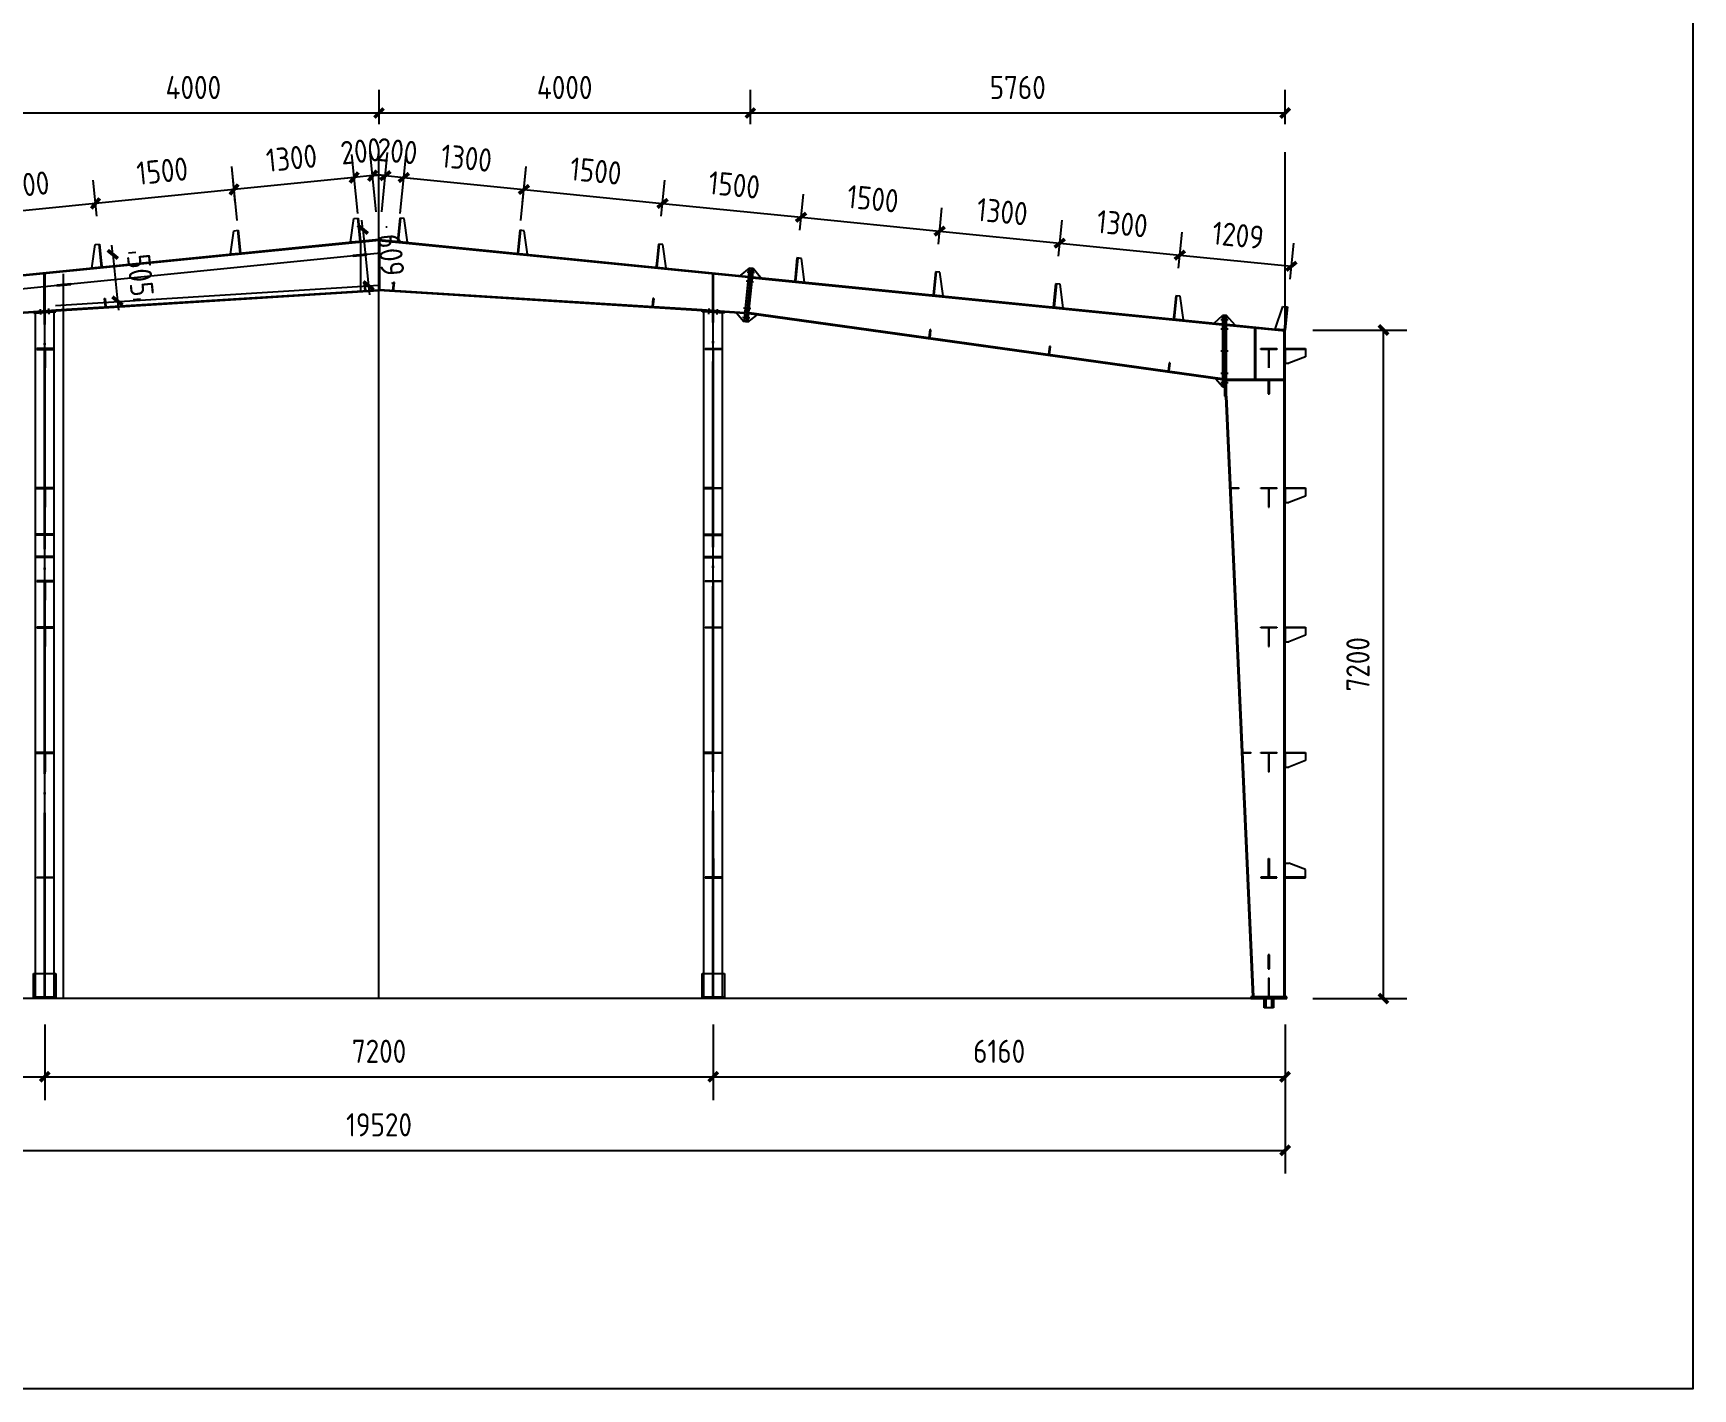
# Model space of a CAD drawing. Extents: x 810015 to 1451442, y -271755 to 145013.
# Drawn here: x 1107653 to 1125530, y -157116 to -142515 of the extents above; entities that cross this region are included whole.
import ezdxf

# ---------------------------------------------------------------- set-up
doc = ezdxf.new("R2010")
doc.units = 0
doc.header["$LTSCALE"] = 1000
doc.header["$MEASUREMENT"] = 0
doc.linetypes.add('DOTE', pattern=[2.42, 2, -0.2, 0.02, -0.2])
doc.layers.add('DOTE', color=1, linetype='Continuous')
doc.styles.get("Standard").update_dxf_attribs({"font": 'gbenor.shx', "bigfont": 'gbcbig.shx'})
doc.dimstyles.get("Standard").update_dxf_attribs({"dimscale": 100, "dimtxt": 2.5, "dimasz": 1, "dimexe": 2.5, "dimexo": 3, "dimgap": 1.5, "dimtad": 1, "dimdec": 0, "dimzin": 0, "dimdsep": 46, "dimtxsty": 'Standard', "dimblk": 'ARCHTICK', "dimcen": 0.09, "dimadec": 0, "dimazin": 0, "dimtfac": 1, "dimtdec": 0, "dimtix": 1, "dimtmove": 2, "dimatfit": 3, "dimfxl": 1, "dimtolj": 1, "dimtzin": 0, "dimarcsym": 0})

# ---------------------------------------------------------------- blocks, each defined once
blk = doc.blocks.new('_ArchTick')
at = {"color": 0, "linetype": 'ByBlock', "const_width": 0.4}
blk.add_lwpolyline([(-0.5, -0.5), (0.5, 0.5)], dxfattribs=at)
blk = doc.blocks.new('*D112')
at = {"color": 0, "lineweight": -2}
for p, q in [((1107378, -143496), (1107378, -143124)), ((1111378, -143496), (1111378, -143124)), ((1107378, -143374), (1111378, -143374))]:
    blk.add_line(p, q, dxfattribs=at)
at = {"layer": 'Defpoints', "color": 0}
for p in [(1111378, -143374), (1107378, -143796), (1111378, -143796)]:
    blk.add_point(p, dxfattribs=at)
at = {"color": 0, "lineweight": -2, "xscale": 100, "yscale": 100, "zscale": 100, "rotation": 180}
blk.add_blockref('_ArchTick', (1107378, -143374), dxfattribs=at)
at = {"color": 0, "lineweight": -2, "xscale": 100, "yscale": 100, "zscale": 100}
blk.add_blockref('_ArchTick', (1111378, -143374), dxfattribs=at)
at = {"color": 0, "insert": (1109378, -143099), "char_height": 250, "attachment_point": 5}
blk.add_mtext('\\A1;4000', dxfattribs=at)
blk = doc.blocks.new('*D113')
at = {"color": 0, "lineweight": -2}
for p, q in [((1111378, -143496), (1111378, -143124)), ((1115378, -143496), (1115378, -143124)), ((1111378, -143374), (1115378, -143374))]:
    blk.add_line(p, q, dxfattribs=at)
at = {"layer": 'Defpoints', "color": 0}
for p in [(1115378, -143374), (1111378, -143796), (1115378, -143796)]:
    blk.add_point(p, dxfattribs=at)
at = {"color": 0, "lineweight": -2, "xscale": 100, "yscale": 100, "zscale": 100, "rotation": 180}
blk.add_blockref('_ArchTick', (1111378, -143374), dxfattribs=at)
at = {"color": 0, "lineweight": -2, "xscale": 100, "yscale": 100, "zscale": 100}
blk.add_blockref('_ArchTick', (1115378, -143374), dxfattribs=at)
at = {"color": 0, "insert": (1113378, -143099), "char_height": 250, "attachment_point": 5}
blk.add_mtext('\\A1;4000', dxfattribs=at)
blk = doc.blocks.new('*D679')
at = {"color": 0, "lineweight": -2}
for p, q in [((1115378, -143496), (1115378, -143124)), ((1121138, -143496), (1121138, -143124)), ((1115378, -143374), (1121138, -143374))]:
    blk.add_line(p, q, dxfattribs=at)
at = {"layer": 'Defpoints', "color": 0}
for p in [(1121138, -143374), (1115378, -143796), (1121138, -143796)]:
    blk.add_point(p, dxfattribs=at)
at = {"color": 0, "lineweight": -2, "xscale": 100, "yscale": 100, "zscale": 100, "rotation": 180}
blk.add_blockref('_ArchTick', (1115378, -143374), dxfattribs=at)
at = {"color": 0, "lineweight": -2, "xscale": 100, "yscale": 100, "zscale": 100}
blk.add_blockref('_ArchTick', (1121138, -143374), dxfattribs=at)
at = {"color": 0, "insert": (1118258, -143099), "char_height": 250, "attachment_point": 5}
blk.add_mtext('\\A1;5760', dxfattribs=at)
blk = doc.blocks.new('*D686')
at = {"color": 0, "lineweight": -2}
for p, q in [((1111149, -144457), (1111085, -143820)), ((1111348, -144437), (1111284, -143800)), ((1111110, -144069), (1111011, -144079)), ((1111309, -144049), (1111110, -144069)), ((1111309, -144049), (1111409, -144039))]:
    blk.add_line(p, q, dxfattribs=at)
at = {"layer": 'Defpoints', "color": 0}
for p in [(1111110, -144069), (1111179, -144756), (1111378, -144736)]:
    blk.add_point(p, dxfattribs=at)
at = {"color": 0, "lineweight": -2, "xscale": 100, "yscale": 100, "zscale": 100}
for p, rotation in [((1111110, -144069), 5.710593137418363), ((1111309, -144049), 185.7105931374184)]:
    blk.add_blockref('_ArchTick', p, dxfattribs=dict(at, rotation=rotation))
at = {"color": 0, "insert": (1111182, -143785), "char_height": 250, "attachment_point": 5, "rotation": 5.7106}
blk.add_mtext('\\A1;200', dxfattribs=at)
blk = doc.blocks.new('*D687')
at = {"color": 0, "lineweight": -2}
for p, q in [((1111149, -144457), (1111085, -143820)), ((1109850, -144533), (1109792, -143950)), ((1111110, -144069), (1109816, -144198))]:
    blk.add_line(p, q, dxfattribs=at)
at = {"layer": 'Defpoints', "color": 0}
for p in [(1109816, -144198), (1111179, -144756), (1109880, -144832)]:
    blk.add_point(p, dxfattribs=at)
at = {"color": 0, "lineweight": -2, "xscale": 100, "yscale": 100, "zscale": 100}
for p, rotation in [((1111110, -144069), 5.710593136826132), ((1109816, -144198), 185.7105931368262)]:
    blk.add_blockref('_ArchTick', p, dxfattribs=dict(at, rotation=rotation))
at = {"color": 0, "insert": (1110436, -143860), "char_height": 250, "attachment_point": 5, "rotation": 5.7106}
blk.add_mtext('\\A1;1300', dxfattribs=at)
blk = doc.blocks.new('*D114')
at = {"color": 0, "lineweight": -2}
for p, q in [((1111408, -144437), (1111471, -143800)), ((1111607, -144457), (1111670, -143820)), ((1111446, -144049), (1111347, -144039)), ((1111446, -144049), (1111645, -144069)), ((1111645, -144069), (1111745, -144079))]:
    blk.add_line(p, q, dxfattribs=at)
at = {"layer": 'Defpoints', "color": 0}
for p in [(1111645, -144069), (1111378, -144736), (1111577, -144756)]:
    blk.add_point(p, dxfattribs=at)
at = {"color": 0, "lineweight": -2, "xscale": 100, "yscale": 100, "zscale": 100}
for p, rotation in [((1111446, -144049), 354.2894068625816), ((1111645, -144069), 174.2894068625816)]:
    blk.add_blockref('_ArchTick', p, dxfattribs=dict(at, rotation=rotation))
at = {"color": 0, "insert": (1111573, -143785), "char_height": 250, "attachment_point": 5, "rotation": 354.2894}
blk.add_mtext('\\A1;200', dxfattribs=at)
blk = doc.blocks.new('*D688')
at = {"color": 0, "lineweight": -2}
for p, q in [((1111607, -144457), (1111670, -143820)), ((1111645, -144069), (1112939, -144198)), ((1112905, -144533), (1112964, -143950))]:
    blk.add_line(p, q, dxfattribs=at)
at = {"layer": 'Defpoints', "color": 0}
for p in [(1112939, -144198), (1111577, -144756), (1112876, -144832)]:
    blk.add_point(p, dxfattribs=at)
at = {"color": 0, "lineweight": -2, "xscale": 100, "yscale": 100, "zscale": 100}
for p, rotation in [((1111645, -144069), 174.2894068631738), ((1112939, -144198), 354.2894068631738)]:
    blk.add_blockref('_ArchTick', p, dxfattribs=dict(at, rotation=rotation))
at = {"color": 0, "insert": (1112320, -143860), "char_height": 250, "attachment_point": 5, "rotation": 354.2894}
blk.add_mtext('\\A1;1300', dxfattribs=at)
blk = doc.blocks.new('*D689')
at = {"color": 0, "lineweight": -2}
for p, q in [((1109830, -144338), (1109792, -143950)), ((1108338, -144487), (1108299, -144099)), ((1109816, -144198), (1108324, -144348))]:
    blk.add_line(p, q, dxfattribs=at)
at = {"layer": 'Defpoints', "color": 0}
for p in [(1108324, -144348), (1108368, -144786), (1109860, -144637)]:
    blk.add_point(p, dxfattribs=at)
at = {"color": 0, "lineweight": -2, "xscale": 100, "yscale": 100, "zscale": 100}
for p, rotation in [((1109816, -144198), 5.710593137510465), ((1108324, -144348), 185.7105931375105)]:
    blk.add_blockref('_ArchTick', p, dxfattribs=dict(at, rotation=rotation))
at = {"color": 0, "insert": (1109043, -143999), "char_height": 250, "attachment_point": 5, "rotation": 5.7106}
blk.add_mtext('\\A1;1500', dxfattribs=at)
blk = doc.blocks.new('*D690')
at = {"color": 0, "lineweight": -2}
for p, q in [((1106845, -144637), (1106807, -144248)), ((1108338, -144487), (1108299, -144099)), ((1108324, -144348), (1106831, -144497))]:
    blk.add_line(p, q, dxfattribs=at)
at = {"layer": 'Defpoints', "color": 0}
for p in [(1106831, -144497), (1108368, -144786), (1106875, -144935)]:
    blk.add_point(p, dxfattribs=at)
at = {"color": 0, "lineweight": -2, "xscale": 100, "yscale": 100, "zscale": 100}
for p, rotation in [((1106831, -144497), 185.7105931368262), ((1108324, -144348), 5.710593136826132)]:
    blk.add_blockref('_ArchTick', p, dxfattribs=dict(at, rotation=rotation))
at = {"color": 0, "insert": (1107550, -144149), "char_height": 250, "attachment_point": 5, "rotation": 5.7106}
blk.add_mtext('\\A1;1500', dxfattribs=at)
blk = doc.blocks.new('*D695')
at = {"color": 0, "lineweight": -2}
for p, q in [((1112925, -144338), (1112964, -143950)), ((1112939, -144198), (1114432, -144348)), ((1114418, -144487), (1114456, -144099))]:
    blk.add_line(p, q, dxfattribs=at)
at = {"layer": 'Defpoints', "color": 0}
for p in [(1114432, -144348), (1112895, -144637), (1114388, -144786)]:
    blk.add_point(p, dxfattribs=at)
at = {"color": 0, "lineweight": -2, "xscale": 100, "yscale": 100, "zscale": 100}
for p, rotation in [((1112939, -144198), 174.2894068624895), ((1114432, -144348), 354.2894068624896)]:
    blk.add_blockref('_ArchTick', p, dxfattribs=dict(at, rotation=rotation))
at = {"color": 0, "insert": (1113713, -143999), "char_height": 250, "attachment_point": 5, "rotation": 354.2894}
blk.add_mtext('\\A1;1500', dxfattribs=at)
blk = doc.blocks.new('*D696')
at = {"color": 0, "lineweight": -2}
for p, q in [((1114418, -144487), (1114456, -144099)), ((1115910, -144637), (1115949, -144248)), ((1114432, -144348), (1115924, -144497))]:
    blk.add_line(p, q, dxfattribs=at)
at = {"layer": 'Defpoints', "color": 0}
for p in [(1115924, -144497), (1114388, -144786), (1115880, -144935)]:
    blk.add_point(p, dxfattribs=at)
at = {"color": 0, "lineweight": -2, "xscale": 100, "yscale": 100, "zscale": 100}
for p, rotation in [((1114432, -144348), 174.2894068631738), ((1115924, -144497), 354.2894068631738)]:
    blk.add_blockref('_ArchTick', p, dxfattribs=dict(at, rotation=rotation))
at = {"color": 0, "insert": (1115205, -144149), "char_height": 250, "attachment_point": 5, "rotation": 354.2894}
blk.add_mtext('\\A1;1500', dxfattribs=at)
blk = doc.blocks.new('*D697')
at = {"color": 0, "lineweight": -2}
for p, q in [((1115910, -144637), (1115949, -144248)), ((1117403, -144786), (1117442, -144397)), ((1115924, -144497), (1117417, -144646))]:
    blk.add_line(p, q, dxfattribs=at)
at = {"layer": 'Defpoints', "color": 0}
for p in [(1117417, -144646), (1115880, -144935), (1117373, -145084)]:
    blk.add_point(p, dxfattribs=at)
at = {"color": 0, "lineweight": -2, "xscale": 100, "yscale": 100, "zscale": 100}
for p, rotation in [((1115924, -144497), 174.2894068631738), ((1117417, -144646), 354.2894068631738)]:
    blk.add_blockref('_ArchTick', p, dxfattribs=dict(at, rotation=rotation))
at = {"color": 0, "insert": (1116698, -144298), "char_height": 250, "attachment_point": 5, "rotation": 354.2894}
blk.add_mtext('\\A1;1500', dxfattribs=at)
blk = doc.blocks.new('*D698')
at = {"color": 0, "lineweight": -2}
for p, q in [((1117403, -144786), (1117442, -144397)), ((1118696, -144915), (1118735, -144527)), ((1117417, -144646), (1118710, -144776))]:
    blk.add_line(p, q, dxfattribs=at)
at = {"layer": 'Defpoints', "color": 0}
for p in [(1118710, -144776), (1117373, -145084), (1118666, -145214)]:
    blk.add_point(p, dxfattribs=at)
at = {"color": 0, "lineweight": -2, "xscale": 100, "yscale": 100, "zscale": 100}
for p, rotation in [((1117417, -144646), 174.2894068631738), ((1118710, -144776), 354.2894068631738)]:
    blk.add_blockref('_ArchTick', p, dxfattribs=dict(at, rotation=rotation))
at = {"color": 0, "insert": (1118091, -144437), "char_height": 250, "attachment_point": 5, "rotation": 354.2894}
blk.add_mtext('\\A1;1300', dxfattribs=at)
blk = doc.blocks.new('*D699')
at = {"color": 0, "lineweight": -2}
for p, q in [((1118696, -144915), (1118735, -144527)), ((1118710, -144776), (1120004, -144905)), ((1119990, -145045), (1120029, -144656))]:
    blk.add_line(p, q, dxfattribs=at)
at = {"layer": 'Defpoints', "color": 0}
for p in [(1120004, -144905), (1118666, -145214), (1119960, -145343)]:
    blk.add_point(p, dxfattribs=at)
at = {"color": 0, "lineweight": -2, "xscale": 100, "yscale": 100, "zscale": 100}
for p, rotation in [((1118710, -144776), 174.2894068631738), ((1120004, -144905), 354.2894068631738)]:
    blk.add_blockref('_ArchTick', p, dxfattribs=dict(at, rotation=rotation))
at = {"color": 0, "insert": (1119384, -144567), "char_height": 250, "attachment_point": 5, "rotation": 354.2894}
blk.add_mtext('\\A1;1300', dxfattribs=at)
blk = doc.blocks.new('*D700')
at = {"color": 0, "lineweight": -2}
for p, q in [((1119990, -145045), (1120029, -144656)), ((1121192, -145165), (1121231, -144776)), ((1120004, -144905), (1121206, -145025))]:
    blk.add_line(p, q, dxfattribs=at)
at = {"layer": 'Defpoints', "color": 0}
for p in [(1121206, -145025), (1119960, -145343), (1121163, -145463)]:
    blk.add_point(p, dxfattribs=at)
at = {"color": 0, "lineweight": -2, "xscale": 100, "yscale": 100, "zscale": 100}
for p, rotation in [((1120004, -144905), 174.2894068631738), ((1121206, -145025), 354.2894068631738)]:
    blk.add_blockref('_ArchTick', p, dxfattribs=dict(at, rotation=rotation))
at = {"color": 0, "insert": (1120632, -144691), "char_height": 250, "attachment_point": 5, "rotation": 354.2894}
blk.add_mtext('\\A1;1209', dxfattribs=at)
blk = doc.blocks.new('*D701')
at = {"color": 0, "lineweight": -2}
for p, q in [((1101618, -153192), (1101618, -154797)), ((1121138, -153192), (1121138, -154797)), ((1101618, -154547), (1121138, -154547))]:
    blk.add_line(p, q, dxfattribs=at)
at = {"layer": 'Defpoints', "color": 0}
for p in [(1101618, -152892), (1121138, -152892), (1121138, -154547)]:
    blk.add_point(p, dxfattribs=at)
at = {"color": 0, "lineweight": -2, "xscale": 100, "yscale": 100, "zscale": 100, "rotation": 180}
blk.add_blockref('_ArchTick', (1101618, -154547), dxfattribs=at)
at = {"color": 0, "lineweight": -2, "xscale": 100, "yscale": 100, "zscale": 100}
blk.add_blockref('_ArchTick', (1121138, -154547), dxfattribs=at)
at = {"color": 0, "insert": (1111378, -154272), "char_height": 250, "attachment_point": 5}
blk.add_mtext('\\A1;19520', dxfattribs=at)
blk = doc.blocks.new('*D702')
at = {"color": 0, "lineweight": -2}
for p, q in [((1121438, -145712), (1122448, -145712)), ((1122198, -152912), (1122198, -145712)), ((1121438, -152912), (1122448, -152912))]:
    blk.add_line(p, q, dxfattribs=at)
at = {"layer": 'Defpoints', "color": 0}
for p in [(1121138, -145712), (1122198, -145712), (1121138, -152912)]:
    blk.add_point(p, dxfattribs=at)
at = {"color": 0, "lineweight": -2, "xscale": 100, "yscale": 100, "zscale": 100}
for p, rotation in [((1122198, -145712), 90), ((1122198, -152912), 270)]:
    blk.add_blockref('_ArchTick', p, dxfattribs=dict(at, rotation=rotation))
at = {"color": 0, "insert": (1121923, -149312), "char_height": 250, "attachment_point": 5, "rotation": 90}
blk.add_mtext('\\A1;7200', dxfattribs=at)
blk = doc.blocks.new('*D703')
at = {"color": 0, "lineweight": -2}
for p, q in [((1101618, -153192), (1101618, -154005)), ((1107778, -153192), (1107778, -154005)), ((1101618, -153755), (1107778, -153755))]:
    blk.add_line(p, q, dxfattribs=at)
at = {"layer": 'Defpoints', "color": 0}
for p in [(1101618, -152892), (1107778, -152892), (1107778, -153755)]:
    blk.add_point(p, dxfattribs=at)
at = {"color": 0, "lineweight": -2, "xscale": 100, "yscale": 100, "zscale": 100, "rotation": 180}
blk.add_blockref('_ArchTick', (1101618, -153755), dxfattribs=at)
at = {"color": 0, "lineweight": -2, "xscale": 100, "yscale": 100, "zscale": 100}
blk.add_blockref('_ArchTick', (1107778, -153755), dxfattribs=at)
at = {"color": 0, "insert": (1104698, -153480), "char_height": 250, "attachment_point": 5}
blk.add_mtext('\\A1;6160', dxfattribs=at)
blk = doc.blocks.new('*D704')
at = {"color": 0, "lineweight": -2}
for p, q in [((1107778, -153192), (1107778, -154005)), ((1114978, -153192), (1114978, -154005)), ((1107778, -153755), (1114978, -153755))]:
    blk.add_line(p, q, dxfattribs=at)
at = {"layer": 'Defpoints', "color": 0}
for p in [(1107778, -152892), (1114978, -152892), (1114978, -153755)]:
    blk.add_point(p, dxfattribs=at)
at = {"color": 0, "lineweight": -2, "xscale": 100, "yscale": 100, "zscale": 100, "rotation": 180}
blk.add_blockref('_ArchTick', (1107778, -153755), dxfattribs=at)
at = {"color": 0, "lineweight": -2, "xscale": 100, "yscale": 100, "zscale": 100}
blk.add_blockref('_ArchTick', (1114978, -153755), dxfattribs=at)
at = {"color": 0, "insert": (1111378, -153480), "char_height": 250, "attachment_point": 5}
blk.add_mtext('\\A1;7200', dxfattribs=at)
blk = doc.blocks.new('*D705')
at = {"color": 0, "lineweight": -2}
for p, q in [((1114978, -153192), (1114978, -154005)), ((1121138, -153192), (1121138, -154005)), ((1114978, -153755), (1121138, -153755))]:
    blk.add_line(p, q, dxfattribs=at)
at = {"layer": 'Defpoints', "color": 0}
for p in [(1114978, -152892), (1121138, -152892), (1121138, -153755)]:
    blk.add_point(p, dxfattribs=at)
at = {"color": 0, "lineweight": -2, "xscale": 100, "yscale": 100, "zscale": 100, "rotation": 180}
blk.add_blockref('_ArchTick', (1114978, -153755), dxfattribs=at)
at = {"color": 0, "lineweight": -2, "xscale": 100, "yscale": 100, "zscale": 100}
blk.add_blockref('_ArchTick', (1121138, -153755), dxfattribs=at)
at = {"color": 0, "insert": (1118058, -153480), "char_height": 250, "attachment_point": 5}
blk.add_mtext('\\A1;6160', dxfattribs=at)
blk = doc.blocks.new('*D709')
at = {"color": 0, "lineweight": -2}
for p, q in [((1108510, -144897), (1108500, -144798)), ((1108510, -144897), (1108560, -145399)), ((1108679, -144880), (1108758, -144872)), ((1108560, -145399), (1108570, -145499)), ((1108729, -145383), (1108809, -145375))]:
    blk.add_line(p, q, dxfattribs=at)
at = {"layer": 'Defpoints', "color": 0}
for p in [(1108380, -144910), (1108430, -145412), (1108560, -145399)]:
    blk.add_point(p, dxfattribs=at)
at = {"color": 0, "lineweight": -2, "xscale": 100, "yscale": 100, "zscale": 100}
for p, rotation in [((1108510, -144897), 275.7105931375121), ((1108560, -145399), 95.7105931375121)]:
    blk.add_blockref('_ArchTick', p, dxfattribs=dict(at, rotation=rotation))
at = {"color": 0, "insert": (1108808, -145121), "char_height": 250, "attachment_point": 5, "rotation": 275.7106}
blk.add_mtext('\\A1;505', dxfattribs=at)
blk = doc.blocks.new('*D710')
at = {"color": 0, "lineweight": -2}
for p, q in [((1111203, -144628), (1111193, -144528)), ((1111465, -144602), (1111452, -144603)), ((1111203, -144628), (1111264, -145234)), ((1111264, -145234), (1111274, -145333)), ((1111525, -145207), (1111513, -145209))]:
    blk.add_line(p, q, dxfattribs=at)
at = {"layer": 'Defpoints', "color": 0}
for p in [(1111166, -144632), (1111227, -145237), (1111264, -145234)]:
    blk.add_point(p, dxfattribs=at)
at = {"color": 0, "lineweight": -2, "xscale": 100, "yscale": 100, "zscale": 100}
for p, rotation in [((1111203, -144628), 275.7105931374972), ((1111264, -145234), 95.7105931374972)]:
    blk.add_blockref('_ArchTick', p, dxfattribs=dict(at, rotation=rotation))
at = {"color": 0, "insert": (1111507, -144903), "char_height": 250, "attachment_point": 5, "rotation": 275.7106}
blk.add_mtext('\\A1;609', dxfattribs=at)

msp = doc.modelspace()

# ---------------------------------------------------------------- linework, layer by layer
at = {"color": 2}
for p, q in [((1111071.3, -144766.6), (1111106.1, -144512.1)), ((1111106.1, -144512.1), (1111153.9, -144507.3)), ((1111145.9, -144508.1), (1111170.8, -144756.6)), ((1111153.9, -144507.3), (1111178.7, -144755.8)), ((1111601.6, -144507.3), (1111576.7, -144755.8)), ((1111609.5, -144508.1), (1111584.7, -144756.6)), ((1111649.3, -144512.1), (1111601.6, -144507.3)), ((1111684.2, -144766.6), (1111649.3, -144512.1)), ((1108285.2, -145045.2), (1108320, -144790.7)), ((1108320, -144790.7), (1108367.8, -144785.9)), ((1108359.8, -144786.7), (1108384.7, -145035.2)), ((1108367.8, -144785.9), (1108392.6, -145034.4)), ((1108367.8, -144785.9), (1108392.6, -145034.4)), ((1109777.7, -144895.9), (1109812.6, -144641.5)), ((1109812.6, -144641.5), (1109860.3, -144636.7)), ((1109852.4, -144637.5), (1109877.2, -144886)), ((1109860.3, -144636.7), (1109885.2, -144885.2)), ((1111170.8, -144756.6), (1111071.3, -144766.6)), ((1111372.7, -144746.5), (1111372.7, -145278.2)), ((1111377.7, -144735.9), (1111377.7, -145285.9)), ((1111382.7, -144746.5), (1111382.7, -145278.2)), ((1111584.7, -144756.6), (1111684.2, -144766.6)), ((1112895.1, -144636.7), (1112870.3, -144885.2)), ((1112903.1, -144637.5), (1112878.2, -144886)), ((1112942.9, -144641.5), (1112895.1, -144636.7)), ((1112977.7, -144895.9), (1112942.9, -144641.5)), ((1114387.7, -144785.9), (1114362.8, -145034.4)), ((1114387.7, -144785.9), (1114362.8, -145034.4)), ((1114395.7, -144786.7), (1114370.8, -145035.2)), ((1114435.5, -144790.7), (1114387.7, -144785.9)), ((1114470.3, -145045.2), (1114435.5, -144790.7)), ((1109877.2, -144886), (1109777.7, -144895.9)), ((1111246.8, -144893.7), (1111097.5, -144908.7)), ((1111098.7, -144920.6), (1111097.5, -144908.7)), ((1111248, -144905.7), (1111098.7, -144920.6)), ((1111178.3, -144912.6), (1111177.1, -144900.7)), ((1111248, -144905.7), (1111246.8, -144893.7)), ((1112878.2, -144886), (1112977.7, -144895.9)), ((1115880.2, -144935.2), (1115855.4, -145183.7)), ((1115880.2, -144935.2), (1115855.4, -145183.7)), ((1115888.2, -144936), (1115863.4, -145184.5)), ((1115928, -144940), (1115880.2, -144935.2)), ((1115962.9, -145194.4), (1115928, -144940)), ((1108384.7, -145035.2), (1108285.2, -145045.2)), ((1114370.8, -145035.2), (1114470.3, -145045.2)), ((1115366.9, -145044.4), (1115268.4, -145125)), ((1115366.9, -145044.4), (1115309.2, -145621.5)), ((1115386.8, -145046.4), (1115329.1, -145623.5)), ((1115422.1, -145095.1), (1115342.5, -145087.2)), ((1115406.7, -145048.4), (1115349, -145625.5)), ((1115401.2, -145104.1), (1115361.4, -145100.1)), ((1115403.3, -145082.2), (1115363.5, -145078.2)), ((1115406.7, -145048.4), (1115366.9, -145044.4)), ((1115377.9, -145135.9), (1115377.7, -145135.9)), ((1115487.3, -145146.9), (1115406.7, -145048.4)), ((1117372.8, -145084.4), (1117348, -145333)), ((1117372.8, -145084.4), (1117348, -145333)), ((1117380.8, -145085.2), (1117355.9, -145333.7)), ((1117420.6, -145089.2), (1117372.8, -145084.4)), ((1117455.4, -145343.7), (1117420.6, -145089.2)), ((1108056.7, -145212.7), (1107907.5, -145227.7)), ((1107908.7, -145239.6), (1107907.5, -145227.7)), ((1108057.3, -145218.7), (1107908.1, -145233.6)), ((1108057.9, -145224.7), (1107908.1, -145239.7)), ((1107978.3, -145232.6), (1107977.1, -145220.7)), ((1108057.9, -145224.7), (1108056.7, -145212.7)), ((1111215, -145198.5), (1111222.9, -145197.4)), ((1111215, -145198.5), (1111223.9, -145288.2)), ((1111222.9, -145197.4), (1111231.8, -145287.1)), ((1111222.9, -145197.4), (1111231.8, -145287.1)), ((1111223.9, -145288.2), (1111231.8, -145287.1)), ((1111532.6, -145197.4), (1111523.6, -145287.1)), ((1111532.6, -145197.4), (1111523.6, -145287.1)), ((1111531.5, -145288.2), (1111523.6, -145287.1)), ((1111540.5, -145198.5), (1111531.5, -145288.2)), ((1111540.5, -145198.5), (1111532.6, -145197.4)), ((1115412.2, -145194.7), (1115332.6, -145186.7)), ((1115391.2, -145203.6), (1115351.4, -145199.6)), ((1115393.4, -145181.7), (1115353.6, -145177.7)), ((1115863.4, -145184.5), (1115962.9, -145194.4)), ((1117355.9, -145333.7), (1117455.4, -145343.7)), ((1118666.4, -145213.8), (1118641.5, -145462.3)), ((1118666.4, -145213.8), (1118641.5, -145462.3)), ((1118674.3, -145214.6), (1118649.5, -145463.1)), ((1118714.1, -145218.6), (1118666.4, -145213.8)), ((1118749, -145473.1), (1118714.1, -145218.6)), ((1107657.5, -145510.9), (1107897, -145495.9)), ((1107658, -145518.9), (1107657.5, -145510.9)), ((1107658.7, -145530.9), (1107658, -145518.9)), ((1107658.1, -145520.9), (1107897.6, -145505.9)), ((1107658.7, -145530.9), (1107898.2, -145515.9)), ((1107722.6, -145526.9), (1107721.3, -145506.9)), ((1107734.8, -145546.1), (1107731.1, -145486.3)), ((1107744.5, -145525.5), (1107743.3, -145505.5)), ((1107778.5, -145523.4), (1107777.2, -145503.4)), ((1107812.4, -145521.2), (1107811.2, -145501.3)), ((1107824.6, -145540.5), (1107820.9, -145480.6)), ((1107834.4, -145519.9), (1107833.1, -145499.9)), ((1107897.5, -145503.9), (1107897, -145495.9)), ((1107898.2, -145515.9), (1107897.5, -145503.9)), ((1108418.4, -145373.1), (1108427.4, -145462.7)), ((1108426.4, -145372.6), (1108435.4, -145462.2)), ((1114329, -145372.6), (1114320.1, -145462.2)), ((1114329, -145372.6), (1114320.1, -145462.2)), ((1114337, -145373.7), (1114328.1, -145462.7)), ((1114337, -145373.7), (1114329, -145372.6)), ((1114857.2, -145515.9), (1114858, -145503.9)), ((1115096.7, -145530.9), (1114857.2, -145515.9)), ((1115097.4, -145520.9), (1114857.8, -145505.9)), ((1114858, -145503.9), (1114858.5, -145495.9)), ((1115098, -145510.9), (1114858.5, -145495.9)), ((1114921.1, -145519.9), (1114922.3, -145499.9)), ((1114930.8, -145540.5), (1114934.6, -145480.6)), ((1114931.4, -145530.5), (1114933.9, -145490.6)), ((1114943, -145521.2), (1114944.3, -145501.3)), ((1114977, -145523.4), (1114978.2, -145503.4)), ((1115010.9, -145525.5), (1115012.2, -145505.5)), ((1115020.6, -145546.1), (1115024.4, -145486.3)), ((1115021.3, -145536.2), (1115023.8, -145496.2)), ((1115032.9, -145526.9), (1115034.1, -145506.9)), ((1115096.7, -145530.9), (1115097.5, -145518.9)), ((1115097.5, -145518.9), (1115098, -145510.9)), ((1115383.2, -145484.2), (1115303.6, -145476.2)), ((1115362.2, -145493.2), (1115322.4, -145489.2)), ((1115364.4, -145471.3), (1115324.6, -145467.3)), ((1118649.5, -145463.1), (1118749, -145473.1)), ((1119959.9, -145343.2), (1119935, -145591.7)), ((1119959.9, -145343.2), (1119935, -145591.7)), ((1119967.9, -145343.9), (1119943, -145592.5)), ((1120007.7, -145347.9), (1119959.9, -145343.2)), ((1120042.5, -145602.4), (1120007.7, -145347.9)), ((1121030.3, -145701.2), (1121114.8, -145458.6)), ((1121114.8, -145458.6), (1121162.6, -145463.4)), ((1121154.6, -145462.6), (1121129.8, -145711.1)), ((1121162.6, -145463.4), (1121137.7, -145711.9)), ((1115229, -145527.1), (1115309.2, -145621.5)), ((1115373.3, -145583.7), (1115293.7, -145575.8)), ((1115349, -145625.5), (1115309.2, -145621.5)), ((1115352.3, -145592.7), (1115312.5, -145588.7)), ((1115354.5, -145570.8), (1115314.7, -145566.8)), ((1115444.7, -145550.2), (1115349, -145625.5)), ((1119943, -145592.5), (1120042.5, -145602.4)), ((1120376.4, -145635.8), (1120465.6, -145555)), ((1120525.6, -145602), (1120445.6, -145602)), ((1120505.6, -145555), (1120465.6, -145555)), ((1120465.6, -145555), (1120465.6, -146325)), ((1120505.6, -145591), (1120465.6, -145591)), ((1120505.6, -145613), (1120465.6, -145613)), ((1120505.6, -145691), (1120465.6, -145691)), ((1120485.6, -145555), (1120485.6, -146425)), ((1120485.6, -146250), (1120485.6, -145647)), ((1120505.6, -146425), (1120505.6, -145555)), ((1120598.9, -145658), (1120505.6, -145555)), ((1120505.6, -145648.7), (1121137.7, -145711.9)), ((1120505.6, -145658.8), (1121137.7, -145722)), ((1120811.6, -146240.1), (1120811.6, -145689.4)), ((1120821.6, -146240.1), (1120821.6, -145690.4)), ((1117310.5, -145707.2), (1117301.6, -145796.9)), ((1117310.5, -145707.2), (1117301.6, -145796.9)), ((1117309.5, -145798), (1117301.6, -145796.9)), ((1117318.5, -145708.3), (1117309.5, -145798)), ((1117318.5, -145708.3), (1117310.5, -145707.2)), ((1120525.6, -145702), (1120445.6, -145702)), ((1120505.6, -145702), (1120465.6, -145702)), ((1120505.6, -145713), (1120465.6, -145713)), ((1121129.8, -145711.1), (1121030.3, -145701.2)), ((1107777.7, -145911.9), (1107692.7, -145911.9)), ((1107692.7, -145911.9), (1107692.7, -145919.9)), ((1107692.7, -145919.9), (1107862.7, -145919.9)), ((1107773.7, -146119.9), (1107773.7, -145919.9)), ((1107862.7, -145911.9), (1107777.7, -145911.9)), ((1107777.7, -145919.9), (1107781.7, -145919.9)), ((1107781.7, -145919.9), (1107781.7, -146119.9)), ((1107862.7, -145919.9), (1107862.7, -145911.9)), ((1114892.7, -145919.9), (1114892.7, -145911.9)), ((1114892.7, -145911.9), (1114977.7, -145911.9)), ((1115062.7, -145919.9), (1114892.7, -145919.9)), ((1114977.7, -145919.9), (1114973.7, -145919.9)), ((1114973.7, -145919.9), (1114973.7, -146119.9)), ((1114977.7, -145911.9), (1115062.7, -145911.9)), ((1114981.7, -146119.9), (1114981.7, -145919.9)), ((1115062.7, -145911.9), (1115062.7, -145919.9)), ((1118599.1, -145886.4), (1118590.1, -145976)), ((1118598.1, -145977.1), (1118590.1, -145976)), ((1118607, -145887.5), (1118598.1, -145977.1)), ((1118607, -145887.5), (1118599.1, -145886.4)), ((1120525.6, -145941), (1120445.6, -145941)), ((1120505.6, -145930), (1120465.6, -145930)), ((1120505.6, -145941), (1120465.6, -145941)), ((1120505.6, -145952), (1120465.6, -145952)), ((1120877.7, -145919.9), (1120877.7, -145911.9)), ((1120877.7, -145911.9), (1120962.7, -145911.9)), ((1120877.7, -145919.9), (1120877.7, -145911.9)), ((1121047.7, -145919.9), (1120877.7, -145919.9)), ((1120962.7, -145919.9), (1120958.7, -145919.9)), ((1120958.7, -145919.9), (1120958.7, -146119.9)), ((1120962.7, -145911.9), (1121047.7, -145911.9)), ((1120966.7, -146119.9), (1120966.7, -145919.9)), ((1121047.7, -145911.9), (1121047.7, -145919.9)), ((1121137.7, -145911.9), (1121357.7, -145911.9)), ((1121357.7, -145919.9), (1121137.7, -145919.9)), ((1121137.7, -145919.9), (1121137.7, -146069.9)), ((1121357.7, -145999.9), (1121177.7, -146069.9)), ((1121357.7, -145911.9), (1121357.7, -145919.9)), ((1121357.7, -145919.9), (1121357.7, -145999.9)), ((1119887.7, -146065.5), (1119878.7, -146155.2)), ((1119886.6, -146156.3), (1119878.7, -146155.2)), ((1119895.6, -146066.6), (1119886.6, -146156.3)), ((1119895.6, -146066.6), (1119887.7, -146065.5)), ((1120465.6, -146325), (1120388.2, -146236.1)), ((1120525.6, -146180), (1120445.6, -146180)), ((1120505.6, -146169), (1120465.6, -146169)), ((1120505.6, -146180), (1120465.6, -146180)), ((1120505.6, -146191), (1120465.6, -146191)), ((1121137.7, -146069.9), (1121177.7, -146069.9)), ((1120525.6, -146280), (1120445.6, -146280)), ((1120505.6, -146269), (1120465.6, -146269)), ((1120505.6, -146280), (1120465.6, -146280)), ((1120505.6, -146291), (1120465.6, -146291)), ((1120465.6, -146325), (1120485.6, -146325)), ((1120505.6, -146240.1), (1121127.7, -146240.1)), ((1120505.6, -146240.1), (1120629.8, -146240.1)), ((1120505.6, -146240.2), (1120605.6, -146240.2)), ((1120505.6, -146240.2), (1120605.6, -146240.2)), ((1120505.6, -146250.1), (1121127.7, -146250.1)), ((1120485.6, -146425), (1120505.6, -146425)), ((1107774.7, -147411.9), (1107684.7, -147411.9)), ((1107684.7, -147411.9), (1107684.7, -147419.9)), ((1107684.7, -147419.9), (1107774.7, -147419.9)), ((1107777.7, -147411.9), (1107692.7, -147411.9)), ((1107692.7, -147419.9), (1107862.7, -147419.9)), ((1107773.7, -147619.9), (1107773.7, -147419.9)), ((1107862.7, -147411.9), (1107777.7, -147411.9)), ((1107780.7, -147411.9), (1107870.7, -147411.9)), ((1107870.7, -147419.9), (1107780.7, -147419.9)), ((1107781.7, -147419.9), (1107781.7, -147619.9)), ((1107862.7, -147419.9), (1107862.7, -147411.9)), ((1107870.7, -147411.9), (1107870.7, -147419.9)), ((1114974.7, -147411.9), (1114884.7, -147411.9)), ((1114884.7, -147411.9), (1114884.7, -147419.9)), ((1114884.7, -147419.9), (1114974.7, -147419.9)), ((1114892.7, -147411.9), (1114977.7, -147411.9)), ((1114892.7, -147419.9), (1114892.7, -147411.9)), ((1115062.7, -147419.9), (1114892.7, -147419.9)), ((1114973.7, -147419.9), (1114973.7, -147619.9)), ((1114977.7, -147411.9), (1115062.7, -147411.9)), ((1114980.7, -147411.9), (1115070.7, -147411.9)), ((1115070.7, -147419.9), (1114980.7, -147419.9)), ((1114981.7, -147619.9), (1114981.7, -147419.9)), ((1115070.7, -147411.9), (1115070.7, -147419.9)), ((1120550.1, -147411.9), (1120640.1, -147411.9)), ((1120640.1, -147419.9), (1120550.4, -147419.9)), ((1120640.1, -147411.9), (1120640.1, -147419.9)), ((1120877.7, -147411.9), (1120962.7, -147411.9)), ((1120877.7, -147419.9), (1120877.7, -147411.9)), ((1121047.7, -147419.9), (1120877.7, -147419.9)), ((1120958.7, -147419.9), (1120958.7, -147619.9)), ((1120962.7, -147411.9), (1121047.7, -147411.9)), ((1120966.7, -147619.9), (1120966.7, -147419.9)), ((1121047.7, -147411.9), (1121047.7, -147419.9)), ((1121137.7, -147411.9), (1121357.7, -147411.9)), ((1121137.7, -147419.9), (1121137.7, -147569.9)), ((1121137.7, -147419.9), (1121137.7, -147569.9)), ((1121357.7, -147419.9), (1121137.7, -147419.9)), ((1121357.7, -147411.9), (1121357.7, -147419.9)), ((1121357.7, -147419.9), (1121357.7, -147499.9)), ((1107781.7, -147619.9), (1107773.7, -147619.9)), ((1114973.7, -147619.9), (1114981.7, -147619.9)), ((1120958.7, -147619.9), (1120966.7, -147619.9)), ((1121137.7, -147569.9), (1121177.7, -147569.9)), ((1121357.7, -147499.9), (1121177.7, -147569.9)), ((1107777.7, -148411.9), (1107692.7, -148411.9)), ((1107692.7, -148411.9), (1107692.7, -148419.9)), ((1107692.7, -148419.9), (1107862.7, -148419.9)), ((1107773.7, -148619.9), (1107773.7, -148419.9)), ((1107862.7, -148411.9), (1107777.7, -148411.9)), ((1107862.7, -148411.9), (1107777.7, -148411.9)), ((1107777.7, -148419.9), (1107781.7, -148419.9)), ((1107781.7, -148419.9), (1107781.7, -148619.9)), ((1107862.7, -148419.9), (1107862.7, -148411.9)), ((1114892.7, -148411.9), (1114977.7, -148411.9)), ((1114892.7, -148419.9), (1114892.7, -148411.9)), ((1114892.7, -148411.9), (1114977.7, -148411.9)), ((1115062.7, -148419.9), (1114892.7, -148419.9)), ((1114977.7, -148419.9), (1114973.7, -148419.9)), ((1114973.7, -148419.9), (1114973.7, -148619.9)), ((1114977.7, -148411.9), (1115062.7, -148411.9)), ((1114981.7, -148619.9), (1114981.7, -148419.9)), ((1115062.7, -148411.9), (1115062.7, -148419.9)), ((1107781.7, -148619.9), (1107773.7, -148619.9)), ((1114973.7, -148619.9), (1114981.7, -148619.9)), ((1107777.7, -148911.9), (1107692.7, -148911.9)), ((1107692.7, -148911.9), (1107692.7, -148919.9)), ((1107862.7, -148911.9), (1107777.7, -148911.9)), ((1107862.7, -148919.9), (1107862.7, -148911.9)), ((1114892.7, -148919.9), (1114892.7, -148911.9)), ((1114892.7, -148911.9), (1114977.7, -148911.9)), ((1114977.7, -148911.9), (1115062.7, -148911.9)), ((1115062.7, -148911.9), (1115062.7, -148919.9)), ((1120877.7, -148919.9), (1120877.7, -148911.9)), ((1120877.7, -148911.9), (1120962.7, -148911.9)), ((1120962.7, -148911.9), (1121047.7, -148911.9)), ((1121047.7, -148911.9), (1121047.7, -148919.9)), ((1121137.7, -148911.9), (1121357.7, -148911.9)), ((1121357.7, -148911.9), (1121357.7, -148919.9)), ((1107692.7, -148919.9), (1107862.7, -148919.9)), ((1107773.7, -149119.9), (1107773.7, -148919.9)), ((1107777.7, -148919.9), (1107781.7, -148919.9)), ((1107781.7, -148919.9), (1107781.7, -149119.9)), ((1115062.7, -148919.9), (1114892.7, -148919.9)), ((1114977.7, -148919.9), (1114973.7, -148919.9)), ((1114973.7, -148919.9), (1114973.7, -149119.9)), ((1114981.7, -149119.9), (1114981.7, -148919.9)), ((1121047.7, -148919.9), (1120877.7, -148919.9)), ((1120962.7, -148919.9), (1120958.7, -148919.9)), ((1120958.7, -148919.9), (1120958.7, -149119.9)), ((1120966.7, -149119.9), (1120966.7, -148919.9)), ((1121357.7, -148919.9), (1121137.7, -148919.9)), ((1121137.7, -148919.9), (1121137.7, -149069.9)), ((1121137.7, -149069.9), (1121177.7, -149069.9)), ((1121357.7, -148999.9), (1121177.7, -149069.9)), ((1121357.7, -148919.9), (1121357.7, -148999.9)), ((1107781.7, -149119.9), (1107773.7, -149119.9)), ((1114973.7, -149119.9), (1114981.7, -149119.9)), ((1120958.7, -149119.9), (1120966.7, -149119.9)), ((1107774.7, -150261.9), (1107684.7, -150261.9)), ((1107684.7, -150261.9), (1107684.7, -150269.9)), ((1107684.7, -150269.9), (1107774.7, -150269.9)), ((1107777.7, -150261.9), (1107692.7, -150261.9)), ((1107692.7, -150261.9), (1107692.7, -150269.9)), ((1107692.7, -150269.9), (1107862.7, -150269.9)), ((1107773.7, -150469.9), (1107773.7, -150269.9)), ((1107862.7, -150261.9), (1107777.7, -150261.9)), ((1107777.7, -150269.9), (1107781.7, -150269.9)), ((1107780.7, -150261.9), (1107870.7, -150261.9)), ((1107870.7, -150269.9), (1107780.7, -150269.9)), ((1107781.7, -150269.9), (1107781.7, -150469.9)), ((1107862.7, -150269.9), (1107862.7, -150261.9)), ((1107870.7, -150261.9), (1107870.7, -150269.9)), ((1114974.7, -150261.9), (1114884.7, -150261.9)), ((1114884.7, -150261.9), (1114884.7, -150269.9)), ((1114884.7, -150269.9), (1114974.7, -150269.9)), ((1114892.7, -150269.9), (1114892.7, -150261.9)), ((1114892.7, -150261.9), (1114977.7, -150261.9)), ((1115062.7, -150269.9), (1114892.7, -150269.9)), ((1114977.7, -150269.9), (1114973.7, -150269.9)), ((1114973.7, -150269.9), (1114973.7, -150469.9)), ((1114977.7, -150261.9), (1115062.7, -150261.9)), ((1114980.7, -150261.9), (1115070.7, -150261.9)), ((1115070.7, -150269.9), (1114980.7, -150269.9)), ((1114981.7, -150469.9), (1114981.7, -150269.9)), ((1115062.7, -150261.9), (1115062.7, -150269.9)), ((1115070.7, -150261.9), (1115070.7, -150269.9)), ((1120678.4, -150261.9), (1120768.4, -150261.9)), ((1120768.4, -150269.9), (1120678.8, -150269.9)), ((1120768.4, -150261.9), (1120768.4, -150269.9)), ((1120877.7, -150269.9), (1120877.7, -150261.9)), ((1120877.7, -150261.9), (1120962.7, -150261.9)), ((1121047.7, -150269.9), (1120877.7, -150269.9)), ((1120962.7, -150269.9), (1120958.7, -150269.9)), ((1120958.7, -150269.9), (1120958.7, -150469.9)), ((1120962.7, -150261.9), (1121047.7, -150261.9)), ((1120966.7, -150469.9), (1120966.7, -150269.9)), ((1121047.7, -150261.9), (1121047.7, -150269.9)), ((1121137.7, -150261.9), (1121357.7, -150261.9)), ((1121357.7, -150269.9), (1121137.7, -150269.9)), ((1121137.7, -150269.9), (1121137.7, -150419.9)), ((1121357.7, -150261.9), (1121357.7, -150269.9)), ((1121357.7, -150269.9), (1121357.7, -150349.9)), ((1107781.7, -150469.9), (1107773.7, -150469.9)), ((1114973.7, -150469.9), (1114981.7, -150469.9)), ((1120958.7, -150469.9), (1120966.7, -150469.9)), ((1121137.7, -150419.9), (1121177.7, -150419.9)), ((1121357.7, -150349.9), (1121177.7, -150419.9)), ((1107781.7, -151403.9), (1107773.7, -151403.9)), ((1107773.7, -151403.9), (1107773.7, -151603.9)), ((1107781.7, -151603.9), (1107781.7, -151403.9)), ((1114973.7, -151603.9), (1114973.7, -151403.9)), ((1114973.7, -151403.9), (1114981.7, -151403.9)), ((1114981.7, -151403.9), (1114981.7, -151603.9)), ((1120958.7, -151603.9), (1120958.7, -151403.9)), ((1120958.7, -151403.9), (1120966.7, -151403.9)), ((1120966.7, -151403.9), (1120966.7, -151603.9)), ((1121137.7, -151603.9), (1121137.7, -151453.9)), ((1121137.7, -151453.9), (1121177.7, -151453.9)), ((1121357.7, -151523.9), (1121177.7, -151453.9)), ((1121357.7, -151603.9), (1121357.7, -151523.9)), ((1107692.7, -151611.9), (1107692.7, -151603.9)), ((1107692.7, -151603.9), (1107862.7, -151603.9)), ((1107777.7, -151611.9), (1107692.7, -151611.9)), ((1107862.7, -151611.9), (1107777.7, -151611.9)), ((1107862.7, -151603.9), (1107862.7, -151611.9)), ((1115062.7, -151603.9), (1114892.7, -151603.9)), ((1114892.7, -151603.9), (1114892.7, -151611.9)), ((1114892.7, -151611.9), (1114977.7, -151611.9)), ((1114977.7, -151611.9), (1115062.7, -151611.9)), ((1115062.7, -151611.9), (1115062.7, -151603.9)), ((1121047.7, -151603.9), (1120877.7, -151603.9)), ((1120877.7, -151603.9), (1120877.7, -151611.9)), ((1120877.7, -151611.9), (1120962.7, -151611.9)), ((1120962.7, -151611.9), (1121047.7, -151611.9)), ((1121047.7, -151611.9), (1121047.7, -151603.9)), ((1121357.7, -151603.9), (1121137.7, -151603.9)), ((1121137.7, -151611.9), (1121357.7, -151611.9)), ((1121357.7, -151611.9), (1121357.7, -151603.9)), ((1107657.7, -152891.9), (1107657.7, -152641.9)), ((1107657.7, -152641.9), (1107897.7, -152641.9)), ((1107897.7, -152641.9), (1107897.7, -152891.9)), ((1114857.7, -152891.9), (1114857.7, -152641.9)), ((1114857.7, -152641.9), (1115097.7, -152641.9)), ((1115097.7, -152641.9), (1115097.7, -152891.9)), ((1120966.7, -152691.9), (1120958.7, -152691.9)), ((1120958.7, -152691.9), (1120958.7, -152891.9)), ((1120966.7, -152891.9), (1120966.7, -152691.9)), ((1107657.7, -152911.9), (1107657.7, -152891.9)), ((1107657.7, -152891.9), (1107897.7, -152891.9)), ((1107777.7, -152911.9), (1107657.7, -152911.9)), ((1107897.7, -152911.9), (1107777.7, -152911.9)), ((1107897.7, -152891.9), (1107897.7, -152911.9)), ((1114857.7, -152911.9), (1114857.7, -152891.9)), ((1114857.7, -152891.9), (1115097.7, -152891.9)), ((1114977.7, -152911.9), (1114857.7, -152911.9)), ((1115097.7, -152911.9), (1114977.7, -152911.9)), ((1115097.7, -152891.9), (1115097.7, -152911.9)), ((1121157.7, -152891.9), (1120767.7, -152891.9)), ((1120767.7, -152891.9), (1120767.7, -152911.9)), ((1120767.7, -152911.9), (1121157.7, -152911.9)), ((1121137.7, -152911.9), (1121157.7, -152911.9)), ((1121157.7, -152911.9), (1121157.7, -152891.9))]:
    msp.add_line(p, q, dxfattribs=at)
for p, q in [((1111377.7, -144735.9), (1107397.5, -145134)), ((1111378.7, -144745.9), (1107398.5, -145143.9)), ((1111372.4, -144682.4), (1111377.7, -144735.9)), ((1111376.7, -144745.9), (1115357, -145143.9)), ((1111377.7, -144735.9), (1121137.7, -145711.9)), ((1111377.7, -144735.9), (1115358, -145134)), ((1111392.7, -144885.2), (1107412.4, -145283.2)), ((1108387.3, -144981), (1108392.6, -145034.4)), ((1109879.8, -144831.7), (1109885.2, -144885.2)), ((1112875.6, -144831.7), (1112870.3, -144885.2)), ((1114368.2, -144981), (1114362.8, -145034.4)), ((1115377.7, -145135.9), (1115377.9, -145135.9)), ((1115396.8, -145147.9), (1120465.6, -145654.8)), ((1115397.8, -145137.9), (1120489.9, -145647.1)), ((1115860.7, -145130.2), (1115855.4, -145183.7)), ((1107893.9, -145446), (1111374.6, -145228)), ((1107897, -145495.9), (1111377.7, -145277.9)), ((1107897.5, -145503.9), (1111377.7, -145285.9)), ((1114858, -145503.9), (1111377.7, -145285.9)), ((1114858.5, -145495.9), (1111378.2, -145277.9)), ((1117353.3, -145279.5), (1117348, -145333)), ((1107436.6, -145524.7), (1107657.5, -145510.9)), ((1107437.4, -145532.7), (1107658, -145518.9)), ((1107774.7, -145503.6), (1107780.7, -145503.2)), ((1108418.4, -145373.1), (1108426.4, -145372.6)), ((1108427.4, -145462.7), (1108435.4, -145462.2)), ((1114978.2, -145503.4), (1114977.7, -145503.4)), ((1115318.1, -145532.7), (1115097.5, -145518.9)), ((1115318.9, -145524.7), (1115098, -145510.9)), ((1118646.8, -145408.8), (1118641.5, -145462.3)), ((1120465.6, -146246.8), (1115338.1, -145534)), ((1120465.6, -146236.8), (1115339.4, -145524.1)), ((1119940.4, -145538.2), (1119935, -145591.7)), ((1121143.1, -145658.4), (1121137.7, -145711.9)), ((1121127.7, -152891.9), (1121127.7, -145721)), ((1121137.7, -152911.9), (1121137.7, -145711.9)), ((1120495.6, -146425), (1120786.8, -152891.9)), ((1120505.6, -146424.9), (1120796.8, -152891.9)), ((1121157.7, -152911.9), (1101597.7, -152911.9))]:
    msp.add_line(p, q)
at = {"color": 1}
for p, q in [((1111177.7, -144735.9), (1111177.7, -145285.9)), ((1111377.7, -144735.9), (1111377.7, -145285.9)), ((1111247.4, -144899.7), (1111098.1, -144914.6)), ((1120816.6, -146240.1), (1120816.6, -145689.9)), ((1120912.7, -153011.9), (1120912.7, -152911.9)), ((1121012.7, -153011.9), (1120912.7, -153011.9)), ((1120932.7, -153011.9), (1120932.7, -152911.9)), ((1120962.7, -152911.9), (1120962.7, -152891.9)), ((1120962.7, -152911.9), (1120962.7, -152891.9)), ((1120992.7, -152911.9), (1120992.7, -153011.9)), ((1121012.7, -152911.9), (1121012.7, -153011.9))]:
    msp.add_line(p, q, dxfattribs=at)
at = {"color": 2, "linetype": 'DOTE'}
for p, q in [((1107781.7, -146119.9), (1107773.7, -146119.9)), ((1114973.7, -146119.9), (1114981.7, -146119.9)), ((1107774.7, -147911.9), (1107677.7, -147911.9)), ((1107774.7, -147921.9), (1107677.7, -147921.9)), ((1107877.7, -147911.9), (1107780.7, -147911.9)), ((1107877.7, -147921.9), (1107780.7, -147921.9)), ((1114877.7, -147911.9), (1114974.7, -147911.9)), ((1114877.7, -147921.9), (1114974.7, -147921.9)), ((1114980.7, -147911.9), (1115077.7, -147911.9)), ((1114980.7, -147921.9), (1115077.7, -147921.9)), ((1107774.7, -148151.9), (1107677.7, -148151.9)), ((1107774.7, -148161.9), (1107677.7, -148161.9)), ((1107877.7, -148151.9), (1107780.7, -148151.9)), ((1107877.7, -148161.9), (1107780.7, -148161.9)), ((1114877.7, -148151.9), (1114974.7, -148151.9)), ((1114877.7, -148161.9), (1114974.7, -148161.9)), ((1114980.7, -148151.9), (1115077.7, -148151.9)), ((1114980.7, -148161.9), (1115077.7, -148161.9)), ((1120958.7, -152591.9), (1120962.7, -152591.9)), ((1120962.7, -152591.9), (1120966.7, -152591.9))]:
    msp.add_line(p, q, dxfattribs=at)
at = {"color": 4, "linetype": 'DOTE'}
for p, q in [((1120962.7, -146250.1), (1120956.7, -146250.1)), ((1120956.7, -146250.1), (1120956.7, -146400.1)), ((1120968.7, -146250.1), (1120956.7, -146250.1)), ((1120956.7, -146400.1), (1120968.7, -146400.1)), ((1120968.7, -146400.1), (1120968.7, -146250.1)), ((1120968.7, -152441.9), (1120956.7, -152441.9)), ((1120956.7, -152441.9), (1120956.7, -152591.9)), ((1120968.7, -152591.9), (1120968.7, -152441.9)), ((1120956.7, -152591.9), (1120962.7, -152591.9)), ((1120962.7, -152591.9), (1120968.7, -152591.9))]:
    msp.add_line(p, q, dxfattribs=at)
msp.add_lwpolyline([(1097805.9, -140894.2), (1125530, -140894.2), (1125530, -157115.5), (1097805.9, -157115.5)], close=True)
at = {"layer": 'DOTE', "color": 0}
for p, q in [((1111377.7, -152911.9), (1111377.7, -143795.7)), ((1107877.7, -152891.9), (1107877.7, -145517.2)), ((1114877.7, -152891.9), (1114877.7, -145517.2)), ((1107677.7, -152891.9), (1107677.7, -145529.7)), ((1115077.7, -152891.9), (1115077.7, -145529.7))]:
    msp.add_line(p, q, dxfattribs=at)
at = {"layer": 'DOTE'}
for p, q in [((1121137.7, -152911.9), (1121137.7, -143795.7)), ((1107777.7, -152911.9), (1107777.7, -145106)), ((1107977.7, -152911.9), (1107977.7, -145106)), ((1114977.7, -152891.9), (1114977.7, -145106))]:
    msp.add_line(p, q, dxfattribs=at)
at = {"layer": 'DOTE', "color": 0, "linetype": 'DOTE'}
for p, q in [((1107772.7, -145503.6), (1107772.7, -145106.3)), ((1107782.7, -145503.2), (1107782.7, -145105.7)), ((1114972.7, -145503.2), (1114972.7, -145105.7)), ((1114982.7, -145503.6), (1114982.7, -145106.3)), ((1107774.7, -152911.9), (1107774.7, -145523.6)), ((1107780.7, -152911.9), (1107780.7, -145523.2)), ((1114974.7, -152891.9), (1114974.7, -145523.2)), ((1114980.7, -152891.9), (1114980.7, -145523.6))]:
    msp.add_line(p, q, dxfattribs=at)

# ---------------------------------------------------------------- dimensions: what is measured, and where the dimension line sits
at = {"color": 3}
for base, p1, p2, picture, middle in [((1111377.7, -143373.6), (1107377.7, -143795.7), (1111377.7, -143795.7), '*D112', (1109377.7, -143098.6)), ((1115377.7, -143373.6), (1111377.7, -143795.7), (1115377.7, -143795.7), '*D113', (1113377.7, -143098.6)), ((1121137.7, -143373.6), (1115377.7, -143795.7), (1121137.7, -143795.7), '*D679', (1118257.7, -143098.6)), ((1121137.7, -154546.8), (1101617.7, -152891.9), (1121137.7, -152891.9), '*D701', (1111377.7, -154271.8)), ((1107777.7, -153754.6), (1101617.7, -152891.9), (1107777.7, -152891.9), '*D703', (1104697.7, -153479.6)), ((1114977.7, -153754.6), (1107777.7, -152891.9), (1114977.7, -152891.9), '*D704', (1111377.7, -153479.6)), ((1121137.7, -153754.6), (1114977.7, -152891.9), (1121137.7, -152891.9), '*D705', (1118057.7, -153479.6))]:
    dim = msp.add_linear_dim(base=base, p1=p1, p2=p2, dimstyle='Standard', dxfattribs=at)
    dim.commit()
    dim.dimension.update_dxf_attribs({"geometry": picture, "text_midpoint": middle})
for base, p1, p2, angle, picture, middle in [((1109816.5, -144198.4), (1111178.7, -144755.8), (1109879.8, -144831.7), 5.71059, '*D687', (1110435.9, -143860.1)), ((1112939, -144198.4), (1111576.7, -144755.8), (1112875.6, -144831.7), 174.28941, '*D688', (1112319.5, -143860.1)), ((1106831.4, -144496.9), (1108367.8, -144785.9), (1106875.2, -144935.2), 5.71059, '*D690', (1107550.3, -144148.7)), ((1115924.1, -144496.9), (1114387.7, -144785.9), (1115880.2, -144935.2), 174.28941, '*D696', (1115205.2, -144148.7)), ((1117416.6, -144646.2), (1115880.2, -144935.2), (1117372.8, -145084.4), 174.28941, '*D697', (1116697.7, -144297.9)), ((1118710.2, -144775.6), (1117372.8, -145084.4), (1118666.4, -145213.8), 174.28941, '*D698', (1118090.8, -144437.2)), ((1120003.7, -144904.9), (1118666.4, -145213.8), (1119959.9, -145343.2), 174.28941, '*D699', (1119384.3, -144566.6)), ((1121206.4, -145025.2), (1119959.9, -145343.2), (1121162.6, -145463.4), 174.28941, '*D700', (1120632.4, -144691.4)), ((1122198.3, -145711.9), (1121137.7, -152911.9), (1121137.7, -145711.9), 90, '*D702', (1121923.3, -149311.9))]:
    dim = msp.add_linear_dim(base=base, p1=p1, p2=p2, angle=angle, dimstyle='Standard', dxfattribs=at)
    dim.commit()
    dim.dimension.update_dxf_attribs({"geometry": picture, "text_midpoint": middle})
for p1, p2, distance, picture, middle in [((1111377.7, -144735.9), (1111178.7, -144755.8), -690.2, '*D686', (1111182.2, -143785.5)), ((1111377.7, -144735.9), (1111576.7, -144755.8), 690.2, '*D114', (1111573.3, -143785.5)), ((1109860.3, -144636.7), (1108367.8, -144785.9), -440.4, '*D689', (1109042.9, -143999.4)), ((1112895.1, -144636.7), (1114387.7, -144785.9), 440.4, '*D695', (1113712.6, -143999.4))]:
    dim = msp.add_aligned_dim(p1=p1, p2=p2, distance=distance, dimstyle='Standard', dxfattribs=at)
    dim.commit()
    dim.dimension.update_dxf_attribs({"geometry": picture, "text_midpoint": middle})
for p1, p2, distance, picture, middle in [((1111166.3, -144631.6), (1111226.9, -145237.3), 37.3, '*D710', (1111507.4, -144903.3)), ((1108380.2, -144910.2), (1108430.4, -145412.4), 130.1, '*D709', (1108808.4, -145121))]:
    dim = msp.add_aligned_dim(p1=p1, p2=p2, distance=distance, dimstyle='Standard')
    dim.commit()
    dim.dimension.update_dxf_attribs({"geometry": picture, "text_midpoint": middle})

doc.saveas('drawing.dxf')
